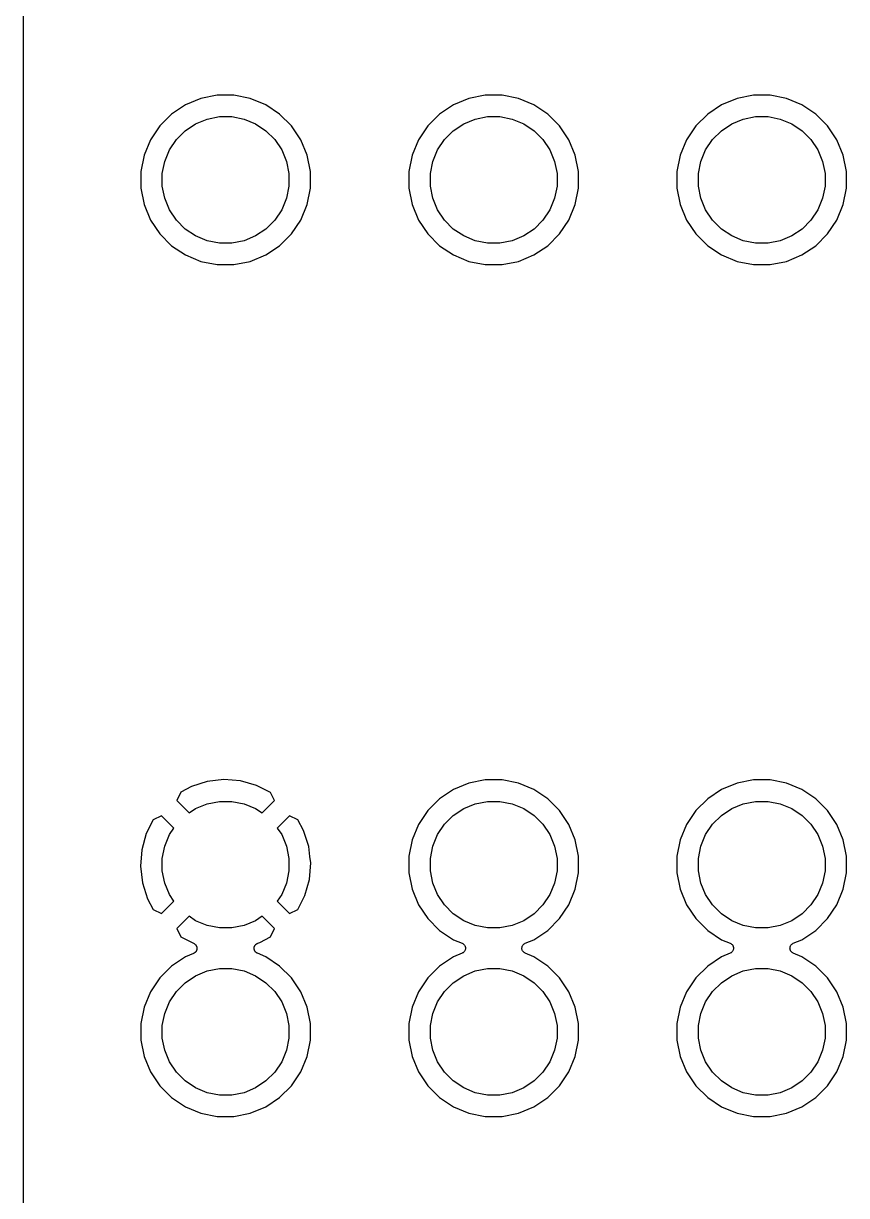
# Model space of a CAD drawing. Extents: x -66 to 211, y -177 to 13.
# Drawn here: x -14.94 to 4.56, y -108.67 to -80.89 of the extents above; entities that cross this region are included whole.
import ezdxf

# ---------------------------------------------------------------- set-up
doc = ezdxf.new("R2010")
doc.units = 0
doc.layers.add('BLACK', color=7, linetype='CONTINUOUS')

msp = doc.modelspace()

# ---------------------------------------------------------------- linework, layer by layer
at = {"layer": 'BLACK', "linetype": 'CONTINUOUS'}
for p, q in [((-14.9352, -130.289), (-14.9352, -13.0418)), ((-10.733, -82.6639), (-11.0984, -82.8152)), ((-10.3451, -82.5867), (-10.733, -82.6639)), ((-9.94953, -82.5867), (-10.3451, -82.5867)), ((-9.56159, -82.6639), (-9.94953, -82.5867)), ((-9.19615, -82.8152), (-9.56159, -82.6639)), ((-4.38301, -82.6639), (-4.74845, -82.8152)), ((-3.99507, -82.5867), (-4.38301, -82.6639)), ((-3.59953, -82.5867), (-3.99507, -82.5867)), ((-3.21159, -82.6639), (-3.59953, -82.5867)), ((-2.84615, -82.8152), (-3.21159, -82.6639)), ((1.96699, -82.6639), (1.60155, -82.8152)), ((2.35493, -82.5867), (1.96699, -82.6639)), ((2.75047, -82.5867), (2.35493, -82.5867)), ((3.13841, -82.6639), (2.75047, -82.5867)), ((3.50385, -82.8152), (3.13841, -82.6639)), ((-11.4273, -83.035), (-11.707, -83.3147)), ((-11.0984, -82.8152), (-11.4273, -83.035)), ((-8.86728, -83.035), (-9.19615, -82.8152)), ((-8.58758, -83.3147), (-8.86728, -83.035)), ((-5.07733, -83.035), (-5.35702, -83.3147)), ((-4.74845, -82.8152), (-5.07733, -83.035)), ((-2.51728, -83.035), (-2.84615, -82.8152)), ((-2.23758, -83.3147), (-2.51728, -83.035)), ((1.27267, -83.035), (0.99298, -83.3147)), ((1.60155, -82.8152), (1.27267, -83.035)), ((3.83272, -83.035), (3.50385, -82.8152)), ((4.11241, -83.3147), (3.83272, -83.035)), ((-11.707, -83.3147), (-11.9268, -83.6436)), ((-11.1035, -83.4296), (-10.8578, -83.2654)), ((-10.8578, -83.2654), (-10.5848, -83.1523)), ((-10.5848, -83.1523), (-10.295, -83.0947)), ((-10.295, -83.0947), (-9.99956, -83.0947)), ((-9.99956, -83.0947), (-9.70977, -83.1523)), ((-9.70977, -83.1523), (-9.43678, -83.2654)), ((-9.43678, -83.2654), (-9.19111, -83.4296)), ((-8.36783, -83.6436), (-8.58758, -83.3147)), ((-5.35702, -83.3147), (-5.57676, -83.6436)), ((-4.75349, -83.4296), (-4.50782, -83.2654)), ((-4.50782, -83.2654), (-4.23483, -83.1523)), ((-4.23483, -83.1523), (-3.94504, -83.0947)), ((-3.94504, -83.0947), (-3.64956, -83.0947)), ((-3.64956, -83.0947), (-3.35977, -83.1523)), ((-3.35977, -83.1523), (-3.08678, -83.2654)), ((-3.08678, -83.2654), (-2.84111, -83.4296)), ((-2.01783, -83.6436), (-2.23758, -83.3147)), ((0.99298, -83.3147), (0.77324, -83.6436)), ((1.59651, -83.4296), (1.84218, -83.2654)), ((1.84218, -83.2654), (2.11517, -83.1523)), ((2.11517, -83.1523), (2.40496, -83.0947)), ((2.40496, -83.0947), (2.70044, -83.0947)), ((2.70044, -83.0947), (2.99023, -83.1523)), ((2.99023, -83.1523), (3.26322, -83.2654)), ((3.26322, -83.2654), (3.50889, -83.4296)), ((4.33216, -83.6436), (4.11241, -83.3147)), ((-11.3124, -83.6385), (-11.1035, -83.4296)), ((-9.19111, -83.4296), (-8.98217, -83.6385)), ((-4.96243, -83.6385), (-4.75349, -83.4296)), ((-2.84111, -83.4296), (-2.63217, -83.6385)), ((1.38757, -83.6385), (1.59651, -83.4296)), ((3.50889, -83.4296), (3.71783, -83.6385)), ((-11.9268, -83.6436), (-12.0781, -84.009)), ((-11.5897, -84.1572), (-11.4766, -83.8842)), ((-11.4766, -83.8842), (-11.3124, -83.6385)), ((-8.98217, -83.6385), (-8.81802, -83.8842)), ((-8.81802, -83.8842), (-8.70494, -84.1572)), ((-8.21647, -84.009), (-8.36783, -83.6436)), ((-5.57676, -83.6436), (-5.72813, -84.009)), ((-5.23966, -84.1572), (-5.12658, -83.8842)), ((-5.12658, -83.8842), (-4.96243, -83.6385)), ((-2.63217, -83.6385), (-2.46802, -83.8842)), ((-2.46802, -83.8842), (-2.35494, -84.1572)), ((-1.86647, -84.009), (-2.01783, -83.6436)), ((0.77324, -83.6436), (0.62187, -84.009)), ((1.11034, -84.1572), (1.22342, -83.8842)), ((1.22342, -83.8842), (1.38757, -83.6385)), ((3.71783, -83.6385), (3.88198, -83.8842)), ((3.88198, -83.8842), (3.99506, -84.1572)), ((4.48353, -84.009), (4.33216, -83.6436)), ((-12.0781, -84.009), (-12.1553, -84.3969)), ((-11.6473, -84.447), (-11.5897, -84.1572)), ((-8.70494, -84.1572), (-8.6473, -84.447)), ((-8.1393, -84.3969), (-8.21647, -84.009)), ((-5.72813, -84.009), (-5.8053, -84.3969)), ((-5.2973, -84.447), (-5.23966, -84.1572)), ((-2.35494, -84.1572), (-2.2973, -84.447)), ((-1.7893, -84.3969), (-1.86647, -84.009)), ((0.62187, -84.009), (0.5447, -84.3969)), ((1.0527, -84.447), (1.11034, -84.1572)), ((3.99506, -84.1572), (4.0527, -84.447)), ((4.56061, -84.3965), (4.48353, -84.009)), ((-12.1553, -84.3969), (-12.1553, -84.7925)), ((-11.6473, -84.7424), (-11.6473, -84.447)), ((-8.6473, -84.447), (-8.6473, -84.7424)), ((-8.1393, -84.7925), (-8.1393, -84.3969)), ((-5.8053, -84.3969), (-5.8053, -84.7925)), ((-5.2973, -84.7424), (-5.2973, -84.447)), ((-2.2973, -84.447), (-2.2973, -84.7424)), ((-1.7893, -84.7925), (-1.7893, -84.3969)), ((0.5447, -84.3969), (0.5447, -84.7925)), ((1.0527, -84.7424), (1.0527, -84.447)), ((4.0527, -84.447), (4.0527, -84.7424)), ((4.5607, -84.3969), (4.56061, -84.3965)), ((4.5607, -84.7925), (4.5607, -84.3969)), ((-12.1553, -84.7925), (-12.0781, -85.1804)), ((-11.5897, -85.0322), (-11.6473, -84.7424)), ((-8.6473, -84.7424), (-8.70494, -85.0322)), ((-8.21647, -85.1804), (-8.1393, -84.7925)), ((-5.8053, -84.7925), (-5.72813, -85.1804)), ((-5.23966, -85.0322), (-5.2973, -84.7424)), ((-2.2973, -84.7424), (-2.35494, -85.0322)), ((-1.86647, -85.1804), (-1.7893, -84.7925)), ((0.5447, -84.7925), (0.62187, -85.1804)), ((1.11034, -85.0322), (1.0527, -84.7424)), ((4.0527, -84.7424), (3.99506, -85.0322)), ((4.48353, -85.1804), (4.5607, -84.7925)), ((-12.0781, -85.1804), (-11.9268, -85.5458)), ((-11.4766, -85.3052), (-11.5897, -85.0322)), ((-8.70494, -85.0322), (-8.81802, -85.3052)), ((-8.36783, -85.5458), (-8.21647, -85.1804)), ((-5.72813, -85.1804), (-5.57676, -85.5458)), ((-5.12658, -85.3052), (-5.23966, -85.0322)), ((-2.35494, -85.0322), (-2.46802, -85.3052)), ((-2.01783, -85.5458), (-1.86647, -85.1804)), ((0.62187, -85.1804), (0.77324, -85.5458)), ((1.22342, -85.3052), (1.11034, -85.0322)), ((3.99506, -85.0322), (3.88198, -85.3052)), ((4.33216, -85.5458), (4.48353, -85.1804)), ((-11.9268, -85.5458), (-11.707, -85.8747)), ((-11.3124, -85.5509), (-11.4766, -85.3052)), ((-11.1035, -85.7598), (-11.3124, -85.5509)), ((-8.98217, -85.5509), (-9.19111, -85.7598)), ((-8.81802, -85.3052), (-8.98217, -85.5509)), ((-8.58758, -85.8747), (-8.36783, -85.5458)), ((-5.57676, -85.5458), (-5.35702, -85.8747)), ((-4.96243, -85.5509), (-5.12658, -85.3052)), ((-4.75349, -85.7598), (-4.96243, -85.5509)), ((-2.63217, -85.5509), (-2.84111, -85.7598)), ((-2.46802, -85.3052), (-2.63217, -85.5509)), ((-2.23758, -85.8747), (-2.01783, -85.5458)), ((0.77324, -85.5458), (0.99298, -85.8747)), ((1.38757, -85.5509), (1.22342, -85.3052)), ((1.59651, -85.7598), (1.38757, -85.5509)), ((3.71783, -85.5509), (3.50889, -85.7598)), ((3.88198, -85.3052), (3.71783, -85.5509)), ((4.11241, -85.8747), (4.33216, -85.5458)), ((-10.8578, -85.924), (-11.1035, -85.7598)), ((-9.19111, -85.7598), (-9.43678, -85.924)), ((-4.50782, -85.924), (-4.75349, -85.7598)), ((-2.84111, -85.7598), (-3.08678, -85.924)), ((1.84218, -85.924), (1.59651, -85.7598)), ((3.50889, -85.7598), (3.26322, -85.924)), ((-11.707, -85.8747), (-11.4273, -86.1544)), ((-10.5848, -86.0371), (-10.8578, -85.924)), ((-10.295, -86.0947), (-10.5848, -86.0371)), ((-9.99956, -86.0947), (-10.295, -86.0947)), ((-9.70977, -86.0371), (-9.99956, -86.0947)), ((-9.43678, -85.924), (-9.70977, -86.0371)), ((-8.86728, -86.1544), (-8.58758, -85.8747)), ((-5.35702, -85.8747), (-5.07733, -86.1544)), ((-4.23483, -86.0371), (-4.50782, -85.924)), ((-3.94504, -86.0947), (-4.23483, -86.0371)), ((-3.64956, -86.0947), (-3.94504, -86.0947)), ((-3.35977, -86.0371), (-3.64956, -86.0947)), ((-3.08678, -85.924), (-3.35977, -86.0371)), ((-2.51728, -86.1544), (-2.23758, -85.8747)), ((0.99298, -85.8747), (1.27267, -86.1544)), ((2.11517, -86.0371), (1.84218, -85.924)), ((2.40496, -86.0947), (2.11517, -86.0371)), ((2.70044, -86.0947), (2.40496, -86.0947)), ((2.99023, -86.0371), (2.70044, -86.0947)), ((3.26322, -85.924), (2.99023, -86.0371)), ((3.83272, -86.1544), (4.11241, -85.8747)), ((-11.4273, -86.1544), (-11.0984, -86.3742)), ((-11.0984, -86.3742), (-10.733, -86.5255)), ((-9.56159, -86.5255), (-9.19615, -86.3742)), ((-9.19615, -86.3742), (-8.86728, -86.1544)), ((-5.07733, -86.1544), (-4.74845, -86.3742)), ((-4.74845, -86.3742), (-4.38301, -86.5255)), ((-3.21159, -86.5255), (-2.84615, -86.3742)), ((-2.84615, -86.3742), (-2.51728, -86.1544)), ((1.27267, -86.1544), (1.60155, -86.3742)), ((1.60155, -86.3742), (1.96699, -86.5255)), ((3.13841, -86.5255), (3.50385, -86.3742)), ((3.50385, -86.3742), (3.83272, -86.1544)), ((-10.733, -86.5255), (-10.3451, -86.6027)), ((-10.3451, -86.6027), (-9.94953, -86.6027)), ((-9.94953, -86.6027), (-9.56159, -86.5255)), ((-4.38301, -86.5255), (-3.99507, -86.6027)), ((-3.99507, -86.6027), (-3.59953, -86.6027)), ((-3.59953, -86.6027), (-3.21159, -86.5255)), ((1.96699, -86.5255), (2.35493, -86.6027)), ((2.35493, -86.6027), (2.75047, -86.6027)), ((2.75047, -86.6027), (3.13841, -86.5255)), ((-10.5804, -98.854), (-10.9577, -98.9768)), ((-10.1876, -98.8074), (-10.5804, -98.854)), ((-9.79324, -98.8383), (-10.1876, -98.8074)), ((-9.41252, -98.9455), (-9.79324, -98.8383)), ((-4.38301, -98.8939), (-4.74845, -99.0452)), ((-3.99507, -98.8167), (-4.38301, -98.8939)), ((-3.59953, -98.8167), (-3.99507, -98.8167)), ((-3.21159, -98.8939), (-3.59953, -98.8167)), ((-2.84615, -99.0452), (-3.21159, -98.8939)), ((1.96699, -98.8939), (1.60155, -99.0452)), ((2.35493, -98.8167), (1.96699, -98.8939)), ((2.75047, -98.8167), (2.35493, -98.8167)), ((3.13841, -98.8939), (2.75047, -98.8167)), ((3.50385, -99.0452), (3.13841, -98.8939)), ((-11.2075, -99.1103), (-11.3051, -99.3077)), ((-10.9577, -98.9768), (-11.2075, -99.1103)), ((-9.08643, -99.1115), (-9.41252, -98.9455)), ((-8.98947, -99.3077), (-9.08643, -99.1115)), ((-4.74845, -99.0452), (-5.07733, -99.265)), ((-2.51728, -99.265), (-2.84615, -99.0452)), ((1.60155, -99.0452), (1.27267, -99.265)), ((3.83272, -99.265), (3.50385, -99.0452)), ((-11.3051, -99.3077), (-11.0134, -99.5994)), ((-10.8578, -99.4954), (-10.5848, -99.3823)), ((-10.5848, -99.3823), (-10.295, -99.3247)), ((-10.295, -99.3247), (-9.99956, -99.3247)), ((-9.99956, -99.3247), (-9.70977, -99.3823)), ((-9.70977, -99.3823), (-9.43678, -99.4954)), ((-9.28119, -99.5994), (-8.98947, -99.3077)), ((-5.07733, -99.265), (-5.35702, -99.5447)), ((-4.50782, -99.4954), (-4.23483, -99.3823)), ((-4.23483, -99.3823), (-3.94504, -99.3247)), ((-3.94504, -99.3247), (-3.64956, -99.3247)), ((-3.64956, -99.3247), (-3.35977, -99.3823)), ((-3.35977, -99.3823), (-3.08678, -99.4954)), ((-2.23758, -99.5447), (-2.51728, -99.265)), ((1.27267, -99.265), (0.99298, -99.5447)), ((1.84218, -99.4954), (2.11517, -99.3823)), ((2.11517, -99.3823), (2.40496, -99.3247)), ((2.40496, -99.3247), (2.70044, -99.3247)), ((2.70044, -99.3247), (2.99023, -99.3823)), ((2.99023, -99.3823), (3.26322, -99.4954)), ((4.11241, -99.5447), (3.83272, -99.265)), ((-11.6643, -99.6669), (-11.8605, -99.7638)), ((-11.3726, -99.9586), (-11.6643, -99.6669)), ((-11.0134, -99.5994), (-10.8578, -99.4954)), ((-9.43678, -99.4954), (-9.28119, -99.5994)), ((-8.63026, -99.6669), (-8.92198, -99.9586)), ((-8.43289, -99.7645), (-8.63026, -99.6669)), ((-5.35702, -99.5447), (-5.57676, -99.8736)), ((-4.96243, -99.8685), (-4.75349, -99.6596)), ((-4.75349, -99.6596), (-4.50782, -99.4954)), ((-3.08678, -99.4954), (-2.84111, -99.6596)), ((-2.84111, -99.6596), (-2.63217, -99.8685)), ((-2.01783, -99.8736), (-2.23758, -99.5447)), ((0.99298, -99.5447), (0.77324, -99.8736)), ((1.38757, -99.8685), (1.59651, -99.6596)), ((1.59651, -99.6596), (1.84218, -99.4954)), ((3.26322, -99.4954), (3.50889, -99.6596)), ((3.50889, -99.6596), (3.71783, -99.8685)), ((4.33216, -99.8736), (4.11241, -99.5447)), ((-11.8605, -99.7638), (-12.0265, -100.09)), ((-11.4766, -100.114), (-11.3726, -99.9586)), ((-8.92198, -99.9586), (-8.81802, -100.114)), ((-8.29935, -100.014), (-8.43289, -99.7645)), ((-5.57676, -99.8736), (-5.72813, -100.239)), ((-5.12658, -100.114), (-4.96243, -99.8685)), ((-2.63217, -99.8685), (-2.46802, -100.114)), ((-1.86647, -100.239), (-2.01783, -99.8736)), ((0.77324, -99.8736), (0.62187, -100.239)), ((1.22342, -100.114), (1.38757, -99.8685)), ((3.71783, -99.8685), (3.88198, -100.114)), ((4.48353, -100.239), (4.33216, -99.8736)), ((-12.0265, -100.09), (-12.1337, -100.471)), ((-11.5897, -100.387), (-11.4766, -100.114)), ((-8.81802, -100.114), (-8.70494, -100.387)), ((-8.17661, -100.392), (-8.29935, -100.014)), ((-5.72813, -100.239), (-5.8053, -100.627)), ((-5.23966, -100.387), (-5.12658, -100.114)), ((-2.46802, -100.114), (-2.35494, -100.387)), ((-1.7893, -100.627), (-1.86647, -100.239)), ((0.62187, -100.239), (0.5447, -100.627)), ((1.11034, -100.387), (1.22342, -100.114)), ((3.88198, -100.114), (3.99506, -100.387)), ((4.56061, -100.626), (4.48353, -100.239)), ((-12.1337, -100.471), (-12.1646, -100.865)), ((-11.6473, -100.677), (-11.5897, -100.387)), ((-8.70494, -100.387), (-8.6473, -100.677)), ((-8.14839, -100.629), (-8.17661, -100.392)), ((-5.2973, -100.677), (-5.23966, -100.387)), ((-2.35494, -100.387), (-2.2973, -100.677)), ((1.0527, -100.677), (1.11034, -100.387)), ((3.99506, -100.387), (4.0527, -100.677)), ((-11.6473, -100.972), (-11.6473, -100.677)), ((-8.6473, -100.677), (-8.6473, -100.972)), ((-8.16089, -101.179), (-8.12999, -100.784)), ((-8.12999, -100.784), (-8.14839, -100.629)), ((-5.8053, -100.627), (-5.8053, -101.022)), ((-5.2973, -100.972), (-5.2973, -100.677)), ((-2.2973, -100.677), (-2.2973, -100.972)), ((-1.7893, -101.022), (-1.7893, -100.627)), ((0.5447, -100.627), (0.5447, -101.022)), ((1.0527, -100.972), (1.0527, -100.677)), ((4.0527, -100.677), (4.0527, -100.972)), ((4.5607, -100.627), (4.56061, -100.626)), ((4.5607, -101.022), (4.5607, -100.627)), ((-12.1646, -100.865), (-12.118, -101.258)), ((-11.5897, -101.262), (-11.6473, -100.972)), ((-8.6473, -100.972), (-8.70494, -101.262)), ((-5.8053, -101.022), (-5.72813, -101.41)), ((-5.23966, -101.262), (-5.2973, -100.972)), ((-2.2973, -100.972), (-2.35494, -101.262)), ((-1.86647, -101.41), (-1.7893, -101.022)), ((0.5447, -101.022), (0.62187, -101.41)), ((1.11034, -101.262), (1.0527, -100.972)), ((4.0527, -100.972), (3.99506, -101.262)), ((4.48353, -101.41), (4.5607, -101.022)), ((-12.118, -101.258), (-11.9952, -101.635)), ((-11.4766, -101.535), (-11.5897, -101.262)), ((-8.70494, -101.262), (-8.81802, -101.535)), ((-8.26813, -101.559), (-8.16089, -101.179)), ((-5.12658, -101.535), (-5.23966, -101.262)), ((-2.35494, -101.262), (-2.46802, -101.535)), ((1.22342, -101.535), (1.11034, -101.262)), ((3.99506, -101.262), (3.88198, -101.535)), ((-11.9952, -101.635), (-11.8617, -101.885)), ((-11.3726, -101.691), (-11.4766, -101.535)), ((-8.81802, -101.535), (-8.92198, -101.691)), ((-8.43414, -101.886), (-8.26813, -101.559)), ((-5.72813, -101.41), (-5.57676, -101.776)), ((-4.96243, -101.781), (-5.12658, -101.535)), ((-2.46802, -101.535), (-2.63217, -101.781)), ((-2.01783, -101.776), (-1.86647, -101.41)), ((0.62187, -101.41), (0.77324, -101.776)), ((1.38757, -101.781), (1.22342, -101.535)), ((3.88198, -101.535), (3.71783, -101.781)), ((4.33216, -101.776), (4.48353, -101.41)), ((-11.8617, -101.885), (-11.6643, -101.983)), ((-11.6643, -101.983), (-11.3726, -101.691)), ((-8.92198, -101.691), (-8.63026, -101.983)), ((-8.63026, -101.983), (-8.43414, -101.886)), ((-5.57676, -101.776), (-5.35702, -102.105)), ((-4.75349, -101.99), (-4.96243, -101.781)), ((-2.63217, -101.781), (-2.84111, -101.99)), ((-2.23758, -102.105), (-2.01783, -101.776)), ((0.77324, -101.776), (0.99298, -102.105)), ((1.59651, -101.99), (1.38757, -101.781)), ((3.71783, -101.781), (3.50889, -101.99)), ((4.11241, -102.105), (4.33216, -101.776)), ((-11.0134, -102.05), (-11.3051, -102.342)), ((-10.8578, -102.154), (-11.0134, -102.05)), ((-10.5848, -102.267), (-10.8578, -102.154)), ((-9.43678, -102.154), (-9.70977, -102.267)), ((-9.28119, -102.05), (-9.43678, -102.154)), ((-8.98947, -102.342), (-9.28119, -102.05)), ((-5.35702, -102.105), (-5.07733, -102.384)), ((-4.50782, -102.154), (-4.75349, -101.99)), ((-4.23483, -102.267), (-4.50782, -102.154)), ((-3.08678, -102.154), (-3.35977, -102.267)), ((-2.84111, -101.99), (-3.08678, -102.154)), ((-2.51728, -102.384), (-2.23758, -102.105)), ((0.99298, -102.105), (1.27267, -102.384)), ((1.84218, -102.154), (1.59651, -101.99)), ((2.11517, -102.267), (1.84218, -102.154)), ((3.26322, -102.154), (2.99023, -102.267)), ((3.50889, -101.99), (3.26322, -102.154)), ((3.83272, -102.384), (4.11241, -102.105)), ((-11.3051, -102.342), (-11.2082, -102.538)), ((-10.295, -102.325), (-10.5848, -102.267)), ((-9.99956, -102.325), (-10.295, -102.325)), ((-9.70977, -102.267), (-9.99956, -102.325)), ((-9.08706, -102.539), (-8.98947, -102.342)), ((-5.07733, -102.384), (-4.74845, -102.604)), ((-3.94504, -102.325), (-4.23483, -102.267)), ((-3.64956, -102.325), (-3.94504, -102.325)), ((-3.35977, -102.267), (-3.64956, -102.325)), ((-2.84615, -102.604), (-2.51728, -102.384)), ((1.27267, -102.384), (1.60155, -102.604)), ((2.40496, -102.325), (2.11517, -102.267)), ((2.70044, -102.325), (2.40496, -102.325)), ((2.99023, -102.267), (2.70044, -102.325)), ((3.50385, -102.604), (3.83272, -102.384)), ((-11.2082, -102.538), (-10.8951, -102.697)), ((-10.8951, -102.697), (-10.8935, -102.698)), ((-10.8935, -102.698), (-10.8875, -102.702)), ((-10.8875, -102.702), (-10.8812, -102.705)), ((-10.8812, -102.705), (-10.8772, -102.709)), ((-10.8772, -102.709), (-10.8728, -102.712)), ((-10.8728, -102.712), (-10.8677, -102.717)), ((-10.8677, -102.717), (-10.8621, -102.721)), ((-10.8621, -102.721), (-10.8589, -102.725)), ((-10.8589, -102.725), (-10.8552, -102.729)), ((-10.8552, -102.729), (-10.8511, -102.735)), ((-10.8511, -102.735), (-10.8466, -102.741)), ((-10.8466, -102.741), (-10.8442, -102.745)), ((-10.8442, -102.745), (-10.8412, -102.75)), ((-10.8412, -102.75), (-10.8384, -102.756)), ((-10.8384, -102.756), (-10.8351, -102.763)), ((-10.8351, -102.763), (-10.8336, -102.768)), ((-10.8336, -102.768), (-10.8316, -102.772)), ((-10.8316, -102.772), (-10.8301, -102.779)), ((-10.8301, -102.779), (-10.828, -102.786)), ((-10.828, -102.786), (-10.8275, -102.792)), ((-9.47194, -102.798), (-9.47055, -102.791)), ((-9.47055, -102.791), (-9.46974, -102.783)), ((-9.46974, -102.783), (-9.46833, -102.779)), ((-9.46833, -102.779), (-9.46747, -102.774)), ((-9.46747, -102.774), (-9.46465, -102.767)), ((-9.46465, -102.767), (-9.46237, -102.76)), ((-9.46237, -102.76), (-9.4601, -102.755)), ((-9.4601, -102.755), (-9.45835, -102.751)), ((-9.45835, -102.751), (-9.4542, -102.744)), ((-9.4542, -102.744), (-9.45054, -102.738)), ((-9.45054, -102.738), (-9.44751, -102.734)), ((-9.44751, -102.734), (-9.44493, -102.73)), ((-9.44493, -102.73), (-9.43961, -102.725)), ((-9.43961, -102.725), (-9.43471, -102.719)), ((-9.43471, -102.719), (-9.43102, -102.716)), ((-9.43102, -102.716), (-9.42772, -102.712)), ((-9.42772, -102.712), (-9.42143, -102.708)), ((-9.42143, -102.708), (-9.41548, -102.703)), ((-9.41548, -102.703), (-9.41127, -102.701)), ((-9.41127, -102.701), (-9.40737, -102.698)), ((-9.40737, -102.698), (-9.40035, -102.695)), ((-9.40035, -102.695), (-9.39357, -102.691)), ((-9.39357, -102.691), (-9.38902, -102.69)), ((-9.38902, -102.69), (-9.38466, -102.688)), ((-9.38466, -102.688), (-9.33688, -102.673)), ((-9.33688, -102.673), (-9.08706, -102.539)), ((-4.74845, -102.604), (-4.54396, -102.689)), ((-4.54396, -102.689), (-4.54275, -102.689)), ((-4.54275, -102.689), (-4.54273, -102.689)), ((-4.54273, -102.689), (-4.54272, -102.689)), ((-4.54272, -102.689), (-4.54232, -102.69)), ((-4.54232, -102.69), (-4.53161, -102.695)), ((-4.53161, -102.695), (-4.52099, -102.701)), ((-4.52099, -102.701), (-4.52082, -102.701)), ((-4.52082, -102.701), (-4.52062, -102.702)), ((-4.52062, -102.702), (-4.51115, -102.71)), ((-4.51115, -102.71), (-4.50198, -102.717)), ((-4.50198, -102.717), (-4.50184, -102.717)), ((-4.50184, -102.717), (-4.50167, -102.718)), ((-4.50167, -102.718), (-4.49388, -102.727)), ((-4.49388, -102.727), (-4.48641, -102.736)), ((-4.48641, -102.736), (-4.48631, -102.737)), ((-4.48631, -102.737), (-4.48617, -102.737)), ((-4.48617, -102.737), (-4.48051, -102.748)), ((-4.48051, -102.748), (-4.47489, -102.758)), ((-4.47489, -102.758), (-4.47483, -102.759)), ((-4.47483, -102.759), (-4.47472, -102.759)), ((-4.47472, -102.759), (-4.47127, -102.771)), ((-4.47127, -102.771), (-4.46785, -102.782)), ((-4.46785, -102.782), (-4.46783, -102.782)), ((-4.46783, -102.782), (-4.46777, -102.783)), ((-4.46777, -102.783), (-4.46667, -102.795)), ((-3.12771, -102.793), (-3.12649, -102.781)), ((-3.12649, -102.781), (-3.12643, -102.781)), ((-3.12643, -102.781), (-3.1264, -102.78)), ((-3.1264, -102.78), (-3.1228, -102.769)), ((-3.1228, -102.769), (-3.1192, -102.757)), ((-3.1192, -102.757), (-3.1191, -102.757)), ((-3.1191, -102.757), (-3.11903, -102.757)), ((-3.11903, -102.757), (-3.11326, -102.746)), ((-3.11326, -102.746), (-3.10745, -102.735)), ((-3.10745, -102.735), (-3.10731, -102.735)), ((-3.10731, -102.735), (-3.1072, -102.735)), ((-3.1072, -102.735), (-3.09945, -102.726)), ((-3.09945, -102.726), (-3.09169, -102.716)), ((-3.09169, -102.716), (-3.09151, -102.716)), ((-3.09151, -102.716), (-3.09137, -102.716)), ((-3.09137, -102.716), (-3.08193, -102.708)), ((-3.08193, -102.708), (-3.07251, -102.701)), ((-3.07251, -102.701), (-3.07231, -102.7)), ((-3.07231, -102.7), (-3.07214, -102.7)), ((-3.07214, -102.7), (-3.06146, -102.695)), ((-3.06146, -102.695), (-3.05064, -102.689)), ((-3.05064, -102.689), (-2.84615, -102.604)), ((1.60155, -102.604), (1.80604, -102.689)), ((1.80604, -102.689), (1.80725, -102.689)), ((1.80725, -102.689), (1.80727, -102.689)), ((1.80727, -102.689), (1.80728, -102.689)), ((1.80728, -102.689), (1.80767, -102.69)), ((1.80767, -102.69), (1.81839, -102.695)), ((1.81839, -102.695), (1.82901, -102.701)), ((1.82901, -102.701), (1.82918, -102.701)), ((1.82918, -102.701), (1.82937, -102.702)), ((1.82937, -102.702), (1.83885, -102.71)), ((1.83885, -102.71), (1.84802, -102.717)), ((1.84802, -102.717), (1.84816, -102.717)), ((1.84816, -102.717), (1.84833, -102.718)), ((1.84833, -102.718), (1.85611, -102.727)), ((1.85611, -102.727), (1.86359, -102.736)), ((1.86359, -102.736), (1.86369, -102.737)), ((1.86369, -102.737), (1.86383, -102.737)), ((1.86383, -102.737), (1.86949, -102.748)), ((1.86949, -102.748), (1.87511, -102.758)), ((1.87511, -102.758), (1.87517, -102.759)), ((1.87517, -102.759), (1.87528, -102.759)), ((1.87528, -102.759), (1.87873, -102.771)), ((1.87873, -102.771), (1.88215, -102.782)), ((1.88215, -102.782), (1.88217, -102.782)), ((1.88217, -102.782), (1.88223, -102.783)), ((1.88223, -102.783), (1.88333, -102.795)), ((3.22229, -102.793), (3.22351, -102.781)), ((3.22351, -102.781), (3.22357, -102.781)), ((3.22357, -102.781), (3.2236, -102.78)), ((3.2236, -102.78), (3.2272, -102.769)), ((3.2272, -102.769), (3.2308, -102.757)), ((3.2308, -102.757), (3.2309, -102.757)), ((3.2309, -102.757), (3.23097, -102.757)), ((3.23097, -102.757), (3.23674, -102.746)), ((3.23674, -102.746), (3.24255, -102.735)), ((3.24255, -102.735), (3.24269, -102.735)), ((3.24269, -102.735), (3.24279, -102.735)), ((3.24279, -102.735), (3.25055, -102.726)), ((3.25055, -102.726), (3.25831, -102.716)), ((3.25831, -102.716), (3.25848, -102.716)), ((3.25848, -102.716), (3.25863, -102.716)), ((3.25863, -102.716), (3.26807, -102.708)), ((3.26807, -102.708), (3.27749, -102.701)), ((3.27749, -102.701), (3.27769, -102.7)), ((3.27769, -102.7), (3.27786, -102.7)), ((3.27786, -102.7), (3.28854, -102.695)), ((3.28854, -102.695), (3.29936, -102.689)), ((3.29936, -102.689), (3.50385, -102.604)), ((-11.0984, -103.008), (-11.4273, -103.228)), ((-10.9041, -102.928), (-11.0984, -103.008)), ((-10.8978, -102.924), (-10.9041, -102.928)), ((-10.8911, -102.921), (-10.8978, -102.924)), ((-10.8868, -102.919), (-10.8911, -102.921)), ((-10.8823, -102.916), (-10.8868, -102.919)), ((-10.8767, -102.911), (-10.8823, -102.916)), ((-10.8707, -102.907), (-10.8767, -102.911)), ((-10.8671, -102.904), (-10.8707, -102.907)), ((-10.8631, -102.9), (-10.8671, -102.904)), ((-10.8585, -102.895), (-10.8631, -102.9)), ((-10.8534, -102.89), (-10.8585, -102.895)), ((-10.8506, -102.885), (-10.8534, -102.89)), ((-10.8473, -102.881), (-10.8506, -102.885)), ((-10.8439, -102.875), (-10.8473, -102.881)), ((-10.84, -102.869), (-10.8439, -102.875)), ((-10.838, -102.864), (-10.84, -102.869)), ((-10.8356, -102.859), (-10.838, -102.864)), ((-10.8334, -102.853), (-10.8356, -102.859)), ((-10.8308, -102.846), (-10.8334, -102.853)), ((-10.8298, -102.841), (-10.8308, -102.846)), ((-10.8283, -102.836), (-10.8298, -102.841)), ((-10.8275, -102.829), (-10.8283, -102.836)), ((-10.8275, -102.792), (-10.8265, -102.797)), ((-10.8262, -102.821), (-10.8275, -102.829)), ((-10.8265, -102.797), (-10.8264, -102.804)), ((-10.8264, -102.804), (-10.8257, -102.811)), ((-10.8257, -102.811), (-10.8263, -102.816)), ((-10.8263, -102.816), (-10.8262, -102.821)), ((-9.47237, -102.808), (-9.47187, -102.803)), ((-9.47169, -102.815), (-9.47237, -102.808)), ((-9.47187, -102.803), (-9.47194, -102.798)), ((-9.47158, -102.823), (-9.47169, -102.815)), ((-9.47059, -102.828), (-9.47158, -102.823)), ((-9.47017, -102.833), (-9.47059, -102.828)), ((-9.46802, -102.84), (-9.47017, -102.833)), ((-9.46642, -102.847), (-9.46802, -102.84)), ((-9.46455, -102.852), (-9.46642, -102.847)), ((-9.46321, -102.856), (-9.46455, -102.852)), ((-9.45967, -102.863), (-9.46321, -102.856)), ((-9.45665, -102.87), (-9.45967, -102.863)), ((-9.45397, -102.874), (-9.45665, -102.87)), ((-9.45177, -102.878), (-9.45397, -102.874)), ((-9.44697, -102.884), (-9.45177, -102.878)), ((-9.44264, -102.891), (-9.44697, -102.884)), ((-9.43925, -102.894), (-9.44264, -102.891)), ((-9.43627, -102.898), (-9.43925, -102.894)), ((-9.4304, -102.903), (-9.43627, -102.898)), ((-9.42492, -102.908), (-9.4304, -102.903)), ((-9.42095, -102.911), (-9.42492, -102.908)), ((-9.41731, -102.914), (-9.42095, -102.911)), ((-9.41059, -102.917), (-9.41731, -102.914)), ((-9.40418, -102.922), (-9.41059, -102.917)), ((-9.39978, -102.923), (-9.40418, -102.922)), ((-9.39561, -102.926), (-9.39978, -102.923)), ((-9.39398, -102.926), (-9.39561, -102.926)), ((-9.19615, -103.008), (-9.39398, -102.926)), ((-8.86728, -103.228), (-9.19615, -103.008)), ((-4.74845, -103.008), (-5.07733, -103.228)), ((-4.54396, -102.924), (-4.74845, -103.008)), ((-4.53309, -102.918), (-4.54396, -102.924)), ((-4.52246, -102.912), (-4.53309, -102.918)), ((-4.52229, -102.912), (-4.52246, -102.912)), ((-4.52209, -102.912), (-4.52229, -102.912)), ((-4.51264, -102.904), (-4.52209, -102.912)), ((-4.50323, -102.896), (-4.51264, -102.904)), ((-4.50309, -102.896), (-4.50323, -102.896)), ((-4.50291, -102.896), (-4.50309, -102.896)), ((-4.49506, -102.887), (-4.50291, -102.896)), ((-4.4874, -102.877), (-4.49506, -102.887)), ((-4.48729, -102.877), (-4.4874, -102.877)), ((-4.48715, -102.877), (-4.48729, -102.877)), ((-4.48129, -102.866), (-4.48715, -102.877)), ((-4.47557, -102.856), (-4.48129, -102.866)), ((-4.4755, -102.855), (-4.47557, -102.856)), ((-4.4754, -102.855), (-4.4755, -102.855)), ((-4.47179, -102.843), (-4.4754, -102.855)), ((-4.4682, -102.832), (-4.47179, -102.843)), ((-4.46818, -102.832), (-4.4682, -102.832)), ((-4.46811, -102.832), (-4.46818, -102.832)), ((-4.46685, -102.819), (-4.46811, -102.832)), ((-4.46556, -102.807), (-4.46685, -102.819)), ((-4.46667, -102.795), (-4.46556, -102.807)), ((-4.46556, -102.807), (-4.46558, -102.807)), ((-4.46558, -102.807), (-4.46556, -102.807)), ((-3.12904, -102.805), (-3.12771, -102.793)), ((-3.12904, -102.806), (-3.12902, -102.805)), ((-3.12902, -102.805), (-3.12904, -102.805)), ((-3.12791, -102.818), (-3.12904, -102.806)), ((-3.12683, -102.83), (-3.12791, -102.818)), ((-3.12677, -102.83), (-3.12683, -102.83)), ((-3.12675, -102.83), (-3.12677, -102.83)), ((-3.12329, -102.842), (-3.12675, -102.83)), ((-3.11988, -102.854), (-3.12329, -102.842)), ((-3.11977, -102.854), (-3.11988, -102.854)), ((-3.11971, -102.854), (-3.11977, -102.854)), ((-3.11408, -102.865), (-3.11971, -102.854)), ((-3.10843, -102.876), (-3.11408, -102.865)), ((-3.10829, -102.876), (-3.10843, -102.876)), ((-3.10819, -102.876), (-3.10829, -102.876)), ((-3.1006, -102.885), (-3.10819, -102.876)), ((-3.09293, -102.895), (-3.1006, -102.885)), ((-3.09276, -102.895), (-3.09293, -102.895)), ((-3.09262, -102.895), (-3.09276, -102.895)), ((-3.0833, -102.903), (-3.09262, -102.895)), ((-3.07397, -102.911), (-3.0833, -102.903)), ((-3.07378, -102.911), (-3.07397, -102.911)), ((-3.07361, -102.911), (-3.07378, -102.911)), ((-3.06293, -102.917), (-3.07361, -102.911)), ((-3.05227, -102.923), (-3.06293, -102.917)), ((-3.05188, -102.923), (-3.05227, -102.923)), ((-3.05187, -102.923), (-3.05188, -102.923)), ((-3.05185, -102.923), (-3.05187, -102.923)), ((-3.05064, -102.924), (-3.05185, -102.923)), ((-2.84615, -103.008), (-3.05064, -102.924)), ((-2.51728, -103.228), (-2.84615, -103.008)), ((1.60155, -103.008), (1.27267, -103.228)), ((1.80604, -102.924), (1.60155, -103.008)), ((1.81691, -102.918), (1.80604, -102.924)), ((1.82754, -102.912), (1.81691, -102.918)), ((1.82771, -102.912), (1.82754, -102.912)), ((1.82791, -102.912), (1.82771, -102.912)), ((1.83736, -102.904), (1.82791, -102.912)), ((1.84677, -102.896), (1.83736, -102.904)), ((1.84691, -102.896), (1.84677, -102.896)), ((1.84709, -102.896), (1.84691, -102.896)), ((1.85494, -102.887), (1.84709, -102.896)), ((1.8626, -102.877), (1.85494, -102.887)), ((1.86271, -102.877), (1.8626, -102.877)), ((1.86285, -102.877), (1.86271, -102.877)), ((1.86871, -102.866), (1.86285, -102.877)), ((1.87443, -102.856), (1.86871, -102.866)), ((1.8745, -102.855), (1.87443, -102.856)), ((1.8746, -102.855), (1.8745, -102.855)), ((1.87821, -102.843), (1.8746, -102.855)), ((1.8818, -102.832), (1.87821, -102.843)), ((1.88182, -102.832), (1.8818, -102.832)), ((1.88189, -102.832), (1.88182, -102.832)), ((1.88315, -102.819), (1.88189, -102.832)), ((1.88444, -102.807), (1.88315, -102.819)), ((1.88333, -102.795), (1.88444, -102.807)), ((1.88444, -102.807), (1.88442, -102.807)), ((1.88442, -102.807), (1.88444, -102.807)), ((3.22096, -102.805), (3.22229, -102.793)), ((3.22096, -102.806), (3.22098, -102.805)), ((3.22098, -102.805), (3.22096, -102.805)), ((3.22208, -102.818), (3.22096, -102.806)), ((3.22317, -102.83), (3.22208, -102.818)), ((3.22323, -102.83), (3.22317, -102.83)), ((3.22325, -102.83), (3.22323, -102.83)), ((3.22671, -102.842), (3.22325, -102.83)), ((3.23012, -102.854), (3.22671, -102.842)), ((3.23023, -102.854), (3.23012, -102.854)), ((3.23029, -102.854), (3.23023, -102.854)), ((3.23592, -102.865), (3.23029, -102.854)), ((3.24157, -102.876), (3.23592, -102.865)), ((3.24171, -102.876), (3.24157, -102.876)), ((3.24181, -102.876), (3.24171, -102.876)), ((3.2494, -102.885), (3.24181, -102.876)), ((3.25707, -102.895), (3.2494, -102.885)), ((3.25724, -102.895), (3.25707, -102.895)), ((3.25738, -102.895), (3.25724, -102.895)), ((3.2667, -102.903), (3.25738, -102.895)), ((3.27602, -102.911), (3.2667, -102.903)), ((3.27622, -102.911), (3.27602, -102.911)), ((3.27639, -102.911), (3.27622, -102.911)), ((3.28707, -102.917), (3.27639, -102.911)), ((3.29772, -102.923), (3.28707, -102.917)), ((3.29812, -102.923), (3.29772, -102.923)), ((3.29813, -102.923), (3.29812, -102.923)), ((3.29815, -102.923), (3.29813, -102.923)), ((3.29936, -102.924), (3.29815, -102.923)), ((3.50385, -103.008), (3.29936, -102.924)), ((3.83272, -103.228), (3.50385, -103.008)), ((-11.4273, -103.228), (-11.707, -103.508)), ((-10.8578, -103.458), (-10.5848, -103.345)), ((-10.5848, -103.345), (-10.295, -103.288)), ((-10.295, -103.288), (-9.99956, -103.288)), ((-9.99956, -103.288), (-9.70977, -103.345)), ((-9.70977, -103.345), (-9.43678, -103.458)), ((-8.58758, -103.508), (-8.86728, -103.228)), ((-5.07733, -103.228), (-5.35702, -103.508)), ((-4.50782, -103.458), (-4.23483, -103.345)), ((-4.23483, -103.345), (-3.94504, -103.288)), ((-3.94504, -103.288), (-3.64956, -103.288)), ((-3.64956, -103.288), (-3.35977, -103.345)), ((-3.35977, -103.345), (-3.08678, -103.458)), ((-2.23758, -103.508), (-2.51728, -103.228)), ((1.27267, -103.228), (0.99298, -103.508)), ((1.84218, -103.458), (2.11517, -103.345)), ((2.11517, -103.345), (2.40496, -103.288)), ((2.40496, -103.288), (2.70044, -103.288)), ((2.70044, -103.288), (2.99023, -103.345)), ((2.99023, -103.345), (3.26322, -103.458)), ((4.11241, -103.508), (3.83272, -103.228)), ((-11.707, -103.508), (-11.9268, -103.837)), ((-11.3124, -103.832), (-11.1035, -103.623)), ((-11.1035, -103.623), (-10.8578, -103.458)), ((-9.43678, -103.458), (-9.19111, -103.623)), ((-9.19111, -103.623), (-8.98217, -103.832)), ((-8.36783, -103.837), (-8.58758, -103.508)), ((-5.35702, -103.508), (-5.57676, -103.837)), ((-4.96243, -103.832), (-4.75349, -103.623)), ((-4.75349, -103.623), (-4.50782, -103.458)), ((-3.08678, -103.458), (-2.84111, -103.623)), ((-2.84111, -103.623), (-2.63217, -103.832)), ((-2.01783, -103.837), (-2.23758, -103.508)), ((0.99298, -103.508), (0.77324, -103.837)), ((1.38757, -103.832), (1.59651, -103.623)), ((1.59651, -103.623), (1.84218, -103.458)), ((3.26322, -103.458), (3.50889, -103.623)), ((3.50889, -103.623), (3.71783, -103.832)), ((4.33216, -103.837), (4.11241, -103.508)), ((-11.9268, -103.837), (-12.0781, -104.202)), ((-11.4766, -104.077), (-11.3124, -103.832)), ((-8.98217, -103.832), (-8.81802, -104.077)), ((-8.21647, -104.202), (-8.36783, -103.837)), ((-5.57676, -103.837), (-5.72813, -104.202)), ((-5.12658, -104.077), (-4.96243, -103.832)), ((-2.63217, -103.832), (-2.46802, -104.077)), ((-1.86647, -104.202), (-2.01783, -103.837)), ((0.77324, -103.837), (0.62187, -104.202)), ((1.22342, -104.077), (1.38757, -103.832)), ((3.71783, -103.832), (3.88198, -104.077)), ((4.48353, -104.202), (4.33216, -103.837)), ((-11.5897, -104.35), (-11.4766, -104.077)), ((-8.81802, -104.077), (-8.70494, -104.35)), ((-5.23966, -104.35), (-5.12658, -104.077)), ((-2.46802, -104.077), (-2.35494, -104.35)), ((1.11034, -104.35), (1.22342, -104.077)), ((3.88198, -104.077), (3.99506, -104.35)), ((-12.0781, -104.202), (-12.1553, -104.59)), ((-11.6473, -104.64), (-11.5897, -104.35)), ((-8.70494, -104.35), (-8.6473, -104.64)), ((-8.1393, -104.59), (-8.21647, -104.202)), ((-5.72813, -104.202), (-5.8053, -104.59)), ((-5.2973, -104.64), (-5.23966, -104.35)), ((-2.35494, -104.35), (-2.2973, -104.64)), ((-1.7893, -104.59), (-1.86647, -104.202)), ((0.62187, -104.202), (0.5447, -104.59)), ((1.0527, -104.64), (1.11034, -104.35)), ((3.99506, -104.35), (4.0527, -104.64)), ((4.5607, -104.59), (4.48353, -104.202)), ((-12.1553, -104.59), (-12.1553, -104.985)), ((-11.6473, -104.935), (-11.6473, -104.64)), ((-8.6473, -104.64), (-8.6473, -104.935)), ((-8.1393, -104.985), (-8.1393, -104.59)), ((-5.8053, -104.59), (-5.8053, -104.985)), ((-5.2973, -104.935), (-5.2973, -104.64)), ((-2.2973, -104.64), (-2.2973, -104.935)), ((-1.7893, -104.985), (-1.7893, -104.59)), ((0.5447, -104.59), (0.5447, -104.985)), ((1.0527, -104.935), (1.0527, -104.64)), ((4.0527, -104.64), (4.0527, -104.935)), ((4.5607, -104.985), (4.5607, -104.59)), ((-12.1553, -104.985), (-12.0781, -105.373)), ((-11.5897, -105.225), (-11.6473, -104.935)), ((-8.6473, -104.935), (-8.70494, -105.225)), ((-8.21647, -105.373), (-8.1393, -104.985)), ((-5.8053, -104.985), (-5.72813, -105.373)), ((-5.23966, -105.225), (-5.2973, -104.935)), ((-2.2973, -104.935), (-2.35494, -105.225)), ((-1.86647, -105.373), (-1.7893, -104.985)), ((0.5447, -104.985), (0.62187, -105.373)), ((1.11034, -105.225), (1.0527, -104.935)), ((4.0527, -104.935), (3.99506, -105.225)), ((4.48353, -105.373), (4.5607, -104.985)), ((-11.4766, -105.498), (-11.5897, -105.225)), ((-8.70494, -105.225), (-8.81802, -105.498)), ((-5.12658, -105.498), (-5.23966, -105.225)), ((-2.35494, -105.225), (-2.46802, -105.498)), ((1.22342, -105.498), (1.11034, -105.225)), ((3.99506, -105.225), (3.88198, -105.498)), ((-12.0781, -105.373), (-11.9268, -105.739)), ((-11.3124, -105.744), (-11.4766, -105.498)), ((-8.81802, -105.498), (-8.98217, -105.744)), ((-8.36783, -105.739), (-8.21647, -105.373)), ((-5.72813, -105.373), (-5.57676, -105.739)), ((-4.96243, -105.744), (-5.12658, -105.498)), ((-2.46802, -105.498), (-2.63217, -105.744)), ((-2.01783, -105.739), (-1.86647, -105.373)), ((0.62187, -105.373), (0.77324, -105.739)), ((1.38757, -105.744), (1.22342, -105.498)), ((3.88198, -105.498), (3.71783, -105.744)), ((4.33216, -105.739), (4.48353, -105.373)), ((-11.9268, -105.739), (-11.707, -106.068)), ((-11.1035, -105.953), (-11.3124, -105.744)), ((-8.98217, -105.744), (-9.19111, -105.953)), ((-8.58758, -106.068), (-8.36783, -105.739)), ((-5.57676, -105.739), (-5.35702, -106.068)), ((-4.75349, -105.953), (-4.96243, -105.744)), ((-2.63217, -105.744), (-2.84111, -105.953)), ((-2.23758, -106.068), (-2.01783, -105.739)), ((0.77324, -105.739), (0.99298, -106.068)), ((1.59651, -105.953), (1.38757, -105.744)), ((3.71783, -105.744), (3.50889, -105.953)), ((4.11241, -106.068), (4.33216, -105.739)), ((-11.707, -106.068), (-11.4273, -106.347)), ((-10.8578, -106.117), (-11.1035, -105.953)), ((-10.5848, -106.23), (-10.8578, -106.117)), ((-9.43678, -106.117), (-9.70977, -106.23)), ((-9.19111, -105.953), (-9.43678, -106.117)), ((-8.86728, -106.347), (-8.58758, -106.068)), ((-5.35702, -106.068), (-5.07733, -106.347)), ((-4.50782, -106.117), (-4.75349, -105.953)), ((-4.23483, -106.23), (-4.50782, -106.117)), ((-3.08678, -106.117), (-3.35977, -106.23)), ((-2.84111, -105.953), (-3.08678, -106.117)), ((-2.51728, -106.347), (-2.23758, -106.068)), ((0.99298, -106.068), (1.27267, -106.347)), ((1.84218, -106.117), (1.59651, -105.953)), ((2.11517, -106.23), (1.84218, -106.117)), ((3.26322, -106.117), (2.99023, -106.23)), ((3.50889, -105.953), (3.26322, -106.117)), ((3.83272, -106.347), (4.11241, -106.068)), ((-11.4273, -106.347), (-11.0984, -106.567)), ((-10.295, -106.288), (-10.5848, -106.23)), ((-9.99956, -106.288), (-10.295, -106.288)), ((-9.70977, -106.23), (-9.99956, -106.288)), ((-9.19615, -106.567), (-8.86728, -106.347)), ((-5.07733, -106.347), (-4.74845, -106.567)), ((-3.94504, -106.288), (-4.23483, -106.23)), ((-3.64956, -106.288), (-3.94504, -106.288)), ((-3.35977, -106.23), (-3.64956, -106.288)), ((-2.84615, -106.567), (-2.51728, -106.347)), ((1.27267, -106.347), (1.60155, -106.567)), ((2.40496, -106.288), (2.11517, -106.23)), ((2.70044, -106.288), (2.40496, -106.288)), ((2.99023, -106.23), (2.70044, -106.288)), ((3.50385, -106.567), (3.83272, -106.347)), ((-11.0984, -106.567), (-10.733, -106.719)), ((-9.56159, -106.719), (-9.19615, -106.567)), ((-4.74845, -106.567), (-4.38301, -106.719)), ((-3.21159, -106.719), (-2.84615, -106.567)), ((1.60155, -106.567), (1.96699, -106.719)), ((3.13841, -106.719), (3.50385, -106.567)), ((-10.733, -106.719), (-10.3451, -106.796)), ((-10.3451, -106.796), (-9.94953, -106.796)), ((-9.94953, -106.796), (-9.56159, -106.719)), ((-4.38301, -106.719), (-3.99507, -106.796)), ((-3.99507, -106.796), (-3.59953, -106.796)), ((-3.59953, -106.796), (-3.21159, -106.719)), ((1.96699, -106.719), (2.35493, -106.796)), ((2.35493, -106.796), (2.75047, -106.796)), ((2.75047, -106.796), (3.13841, -106.719))]:
    msp.add_line(p, q, dxfattribs=at)

doc.saveas('drawing.dxf')
